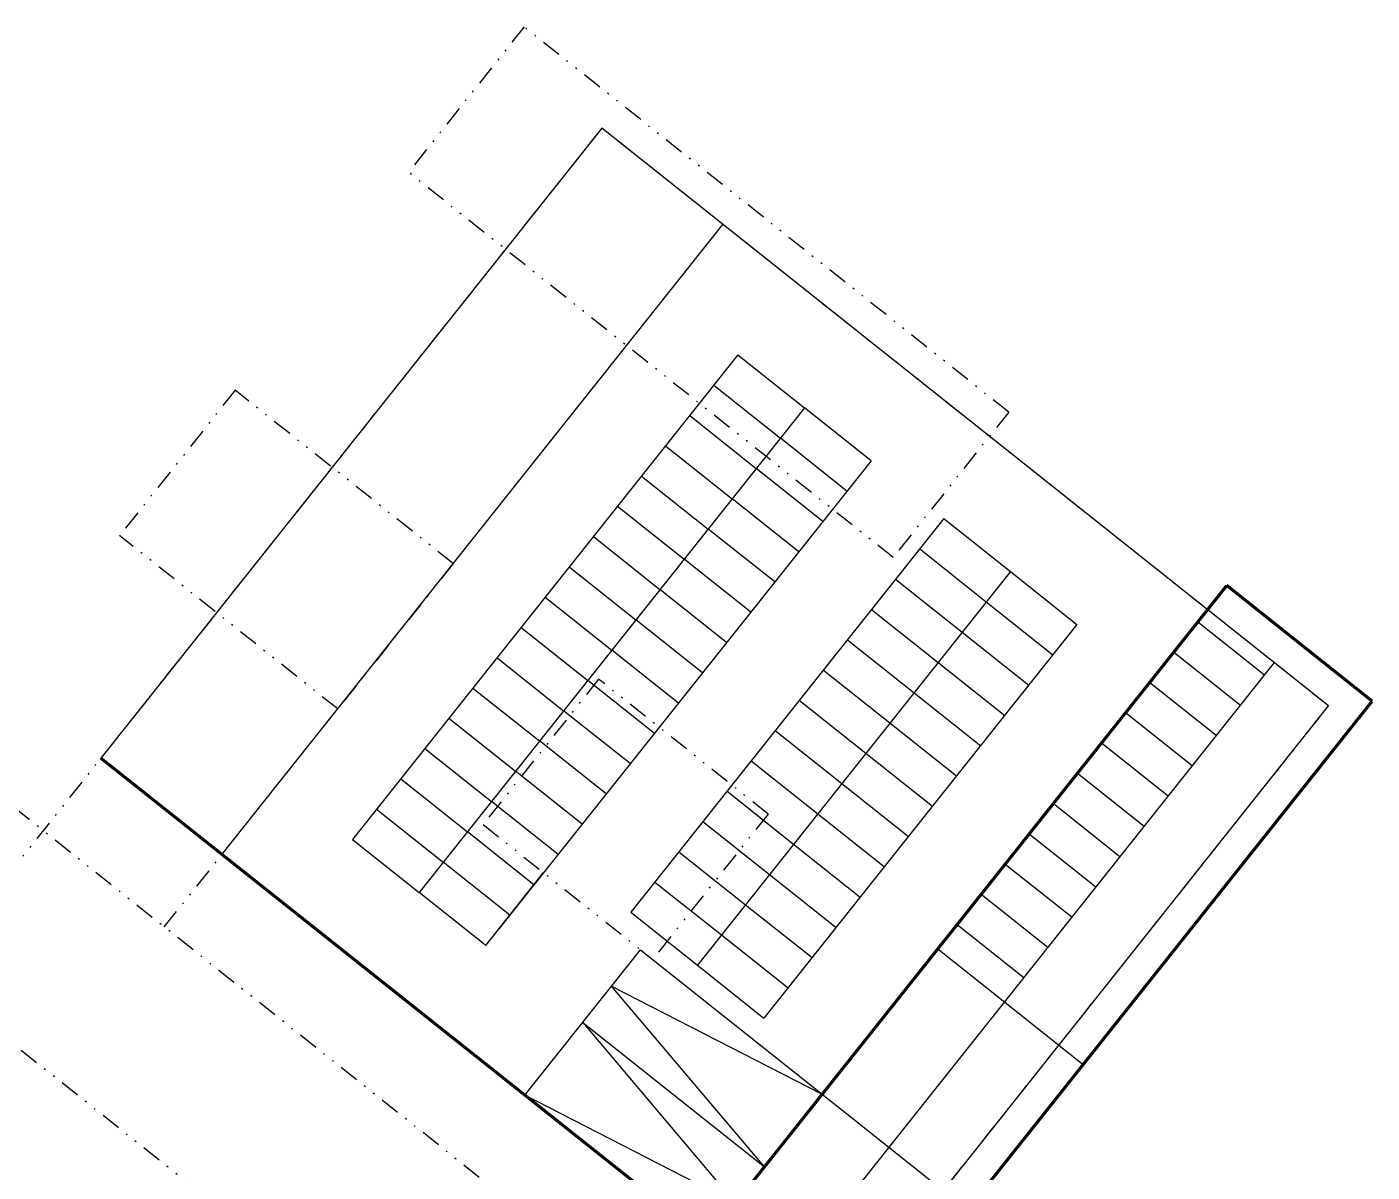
# Model space of a CAD drawing. Header units: metres. Extents: x -664657 to -643449, y -1076720 to -1062383.
# Drawn here: x -657715.4 to -657628.5, y -1067980.5 to -1067906.5 of the extents above; entities that cross this region are included whole.
import ezdxf

# ---------------------------------------------------------------- set-up
doc = ezdxf.new("R2010")
doc.units = ezdxf.units.M
doc.header["$LTSCALE"] = 0.1
doc.linetypes.add('DIVIDE', pattern=[31.75, 12.7, -6.35, 0, -6.35, 0, -6.35])
doc.layers.add('AA_THER_silná', color=1, linetype='Continuous', lineweight=70)
doc.layers.add('AA_THER_slabá', color=4, linetype='Continuous')
doc.layers.add('AA_THER_čerchovaná', color=84, linetype='DIVIDE')

msp = doc.modelspace()

# ---------------------------------------------------------------- linework, layer by layer
at = {"layer": 'AA_THER_silná'}
for p, q in [((-657696.726, -1068016.585), (-657637.867, -1067942.555)), ((-657628.474, -1067950.023), (-657637.867, -1067942.555)), ((-657685.831, -1068022.165), (-657628.474, -1067950.023)), ((-657671.473, -1067984.823), (-657710.61, -1067953.706))]:
    msp.add_line(p, q, dxfattribs=at)
at = {"layer": 'AA_THER_slabá'}
for p, q in [((-657678.249, -1067913.003), (-657710.61, -1067953.706)), ((-657631.284, -1067950.344), (-657678.249, -1067913.003)), ((-657702.783, -1067959.93), (-657670.421, -1067919.227)), ((-657669.459, -1067927.657), (-657694.352, -1067958.967)), ((-657669.459, -1067927.657), (-657665.154, -1067931.08)), ((-657671.015, -1067929.614), (-657666.709, -1067933.037)), ((-657665.154, -1067931.08), (-657690.047, -1067962.39)), ((-657672.57, -1067931.571), (-657668.265, -1067934.994)), ((-657660.848, -1067934.503), (-657665.154, -1067931.08)), ((-657674.126, -1067933.528), (-657669.821, -1067936.951)), ((-657662.404, -1067936.46), (-657666.709, -1067933.037)), ((-657660.848, -1067934.503), (-657684.881, -1067964.729)), ((-657663.96, -1067938.417), (-657668.265, -1067934.994)), ((-657675.682, -1067935.485), (-657671.377, -1067938.908)), ((-657665.516, -1067940.374), (-657669.821, -1067936.951)), ((-657677.238, -1067937.442), (-657672.933, -1067940.865)), ((-657656.152, -1067938.237), (-657676.378, -1067963.676)), ((-657656.152, -1067938.237), (-657651.847, -1067941.66)), ((-657678.794, -1067939.399), (-657674.489, -1067942.821)), ((-657667.072, -1067942.331), (-657671.377, -1067938.908)), ((-657657.708, -1067940.194), (-657653.403, -1067943.617)), ((-657680.35, -1067941.355), (-657676.045, -1067944.778)), ((-657668.628, -1067944.287), (-657672.933, -1067940.865)), ((-657651.847, -1067941.66), (-657672.073, -1067967.099)), ((-657659.264, -1067942.151), (-657654.959, -1067945.574)), ((-657651.847, -1067941.66), (-657647.542, -1067945.083)), ((-657670.184, -1067946.244), (-657674.489, -1067942.821)), ((-657681.905, -1067943.312), (-657677.6, -1067946.735)), ((-657653.403, -1067943.617), (-657649.098, -1067947.04)), ((-657671.739, -1067948.201), (-657676.045, -1067944.778)), ((-657639.111, -1067944.12), (-657671.473, -1067984.823)), ((-657660.82, -1067944.108), (-657656.514, -1067947.531)), ((-657639.734, -1067944.903), (-657635.428, -1067948.326)), ((-657683.461, -1067945.269), (-657679.156, -1067948.692)), ((-657647.542, -1067945.083), (-657667.768, -1067970.522)), ((-657654.959, -1067945.574), (-657650.653, -1067948.997)), ((-657662.375, -1067946.065), (-657658.07, -1067949.487)), ((-657685.017, -1067947.226), (-657680.712, -1067950.649)), ((-657673.295, -1067950.158), (-657677.6, -1067946.735)), ((-657634.806, -1067947.543), (-657667.168, -1067988.246)), ((-657656.514, -1067947.531), (-657652.209, -1067950.953)), ((-657641.289, -1067946.86), (-657636.984, -1067950.283)), ((-657663.931, -1067948.021), (-657659.626, -1067951.444)), ((-657686.573, -1067949.183), (-657682.268, -1067952.606)), ((-657674.851, -1067952.115), (-657679.156, -1067948.692)), ((-657642.845, -1067948.817), (-657638.54, -1067952.24)), ((-657665.487, -1067949.978), (-657661.182, -1067953.401)), ((-657658.07, -1067949.487), (-657653.765, -1067952.91)), ((-657676.407, -1067954.072), (-657680.712, -1067950.649)), ((-657663.646, -1067991.047), (-657631.284, -1067950.344)), ((-657644.401, -1067950.774), (-657640.096, -1067954.197)), ((-657688.129, -1067951.14), (-657683.824, -1067954.563)), ((-657659.626, -1067951.444), (-657655.321, -1067954.867)), ((-657677.963, -1067956.029), (-657682.268, -1067952.606)), ((-657667.043, -1067951.935), (-657662.738, -1067955.358)), ((-657645.957, -1067952.731), (-657641.652, -1067956.154)), ((-657689.685, -1067953.097), (-657685.38, -1067956.519)), ((-657661.182, -1067953.401), (-657656.877, -1067956.824)), ((-657668.599, -1067953.892), (-657664.294, -1067957.315)), ((-657691.241, -1067955.053), (-657686.936, -1067958.476)), ((-657679.519, -1067957.985), (-657683.824, -1067954.563)), ((-657662.738, -1067955.358), (-657658.433, -1067958.781)), ((-657647.513, -1067954.688), (-657643.208, -1067958.11)), ((-657670.155, -1067955.849), (-657665.85, -1067959.272)), ((-657692.796, -1067957.01), (-657688.491, -1067960.433)), ((-657681.075, -1067959.942), (-657685.38, -1067956.519)), ((-657649.069, -1067956.644), (-657644.764, -1067960.067)), ((-657671.711, -1067957.806), (-657667.405, -1067961.229)), ((-657664.294, -1067957.315), (-657659.989, -1067960.738)), ((-657682.63, -1067961.899), (-657686.936, -1067958.476)), ((-657650.625, -1067958.601), (-657646.319, -1067962.024)), ((-657694.352, -1067958.967), (-657690.047, -1067962.39)), ((-657665.85, -1067959.272), (-657661.544, -1067962.695)), ((-657684.186, -1067963.856), (-657688.491, -1067960.433)), ((-657673.266, -1067959.763), (-657668.961, -1067963.186)), ((-657652.18, -1067960.558), (-657647.875, -1067963.981)), ((-657685.742, -1067965.813), (-657682.008, -1067961.116)), ((-657667.405, -1067961.229), (-657663.1, -1067964.652)), ((-657674.822, -1067961.72), (-657670.517, -1067965.142)), ((-657685.742, -1067965.813), (-657690.047, -1067962.39)), ((-657668.961, -1067963.186), (-657664.656, -1067966.608)), ((-657653.736, -1067962.515), (-657649.431, -1067965.938)), ((-657676.378, -1067963.676), (-657672.073, -1067967.099)), ((-657655.292, -1067964.472), (-657650.987, -1067967.895)), ((-657670.517, -1067965.142), (-657666.212, -1067968.565)), ((-657683.214, -1067975.488), (-657675.746, -1067966.095)), ((-657675.746, -1067966.095), (-657664.005, -1067975.43)), ((-657656.537, -1067966.037), (-657647.144, -1067973.505)), ((-657672.073, -1067967.099), (-657667.768, -1067970.522)), ((-657667.739, -1067980.127), (-657677.613, -1067968.443)), ((-657677.613, -1067968.443), (-657664.005, -1067975.43)), ((-657679.48, -1067970.792), (-657667.739, -1067980.127)), ((-657679.48, -1067970.792), (-657669.606, -1067982.475)), ((-657669.606, -1067982.475), (-657683.214, -1067975.488)), ((-657664.005, -1067975.43), (-657654.612, -1067982.898))]:
    msp.add_line(p, q, dxfattribs=at)
at = {"layer": 'AA_THER_čerchovaná'}
for p, q in [((-657683.266, -1067906.459), (-657690.734, -1067915.852)), ((-657651.956, -1067931.353), (-657683.266, -1067906.459)), ((-657659.424, -1067940.746), (-657690.734, -1067915.852)), ((-657701.936, -1067929.942), (-657709.404, -1067939.334)), ((-657687.847, -1067941.144), (-657701.936, -1067929.942)), ((-657651.956, -1067931.353), (-657659.424, -1067940.746)), ((-657695.315, -1067950.537), (-657709.404, -1067939.334)), ((-657687.847, -1067941.144), (-657695.315, -1067950.537)), ((-657678.454, -1067948.612), (-657685.922, -1067958.005)), ((-657667.495, -1067957.325), (-657678.454, -1067948.612)), ((-657686.165, -1067980.807), (-657720.606, -1067953.424)), ((-657667.495, -1067957.325), (-657674.963, -1067966.718)), ((-657685.922, -1067958.005), (-657674.963, -1067966.718)), ((-657706.517, -1067964.626), (-657702.783, -1067959.93)), ((-657693.634, -1067990.2), (-657728.074, -1067962.817))]:
    msp.add_line(p, q, dxfattribs=at)
msp.add_lwpolyline([(-657734.259, -1067983.451), (-657687.295, -1068020.791), (-657631.284, -1067950.344), (-657678.249, -1067913.003)], close=True, dxfattribs=at)

doc.saveas('drawing.dxf')
